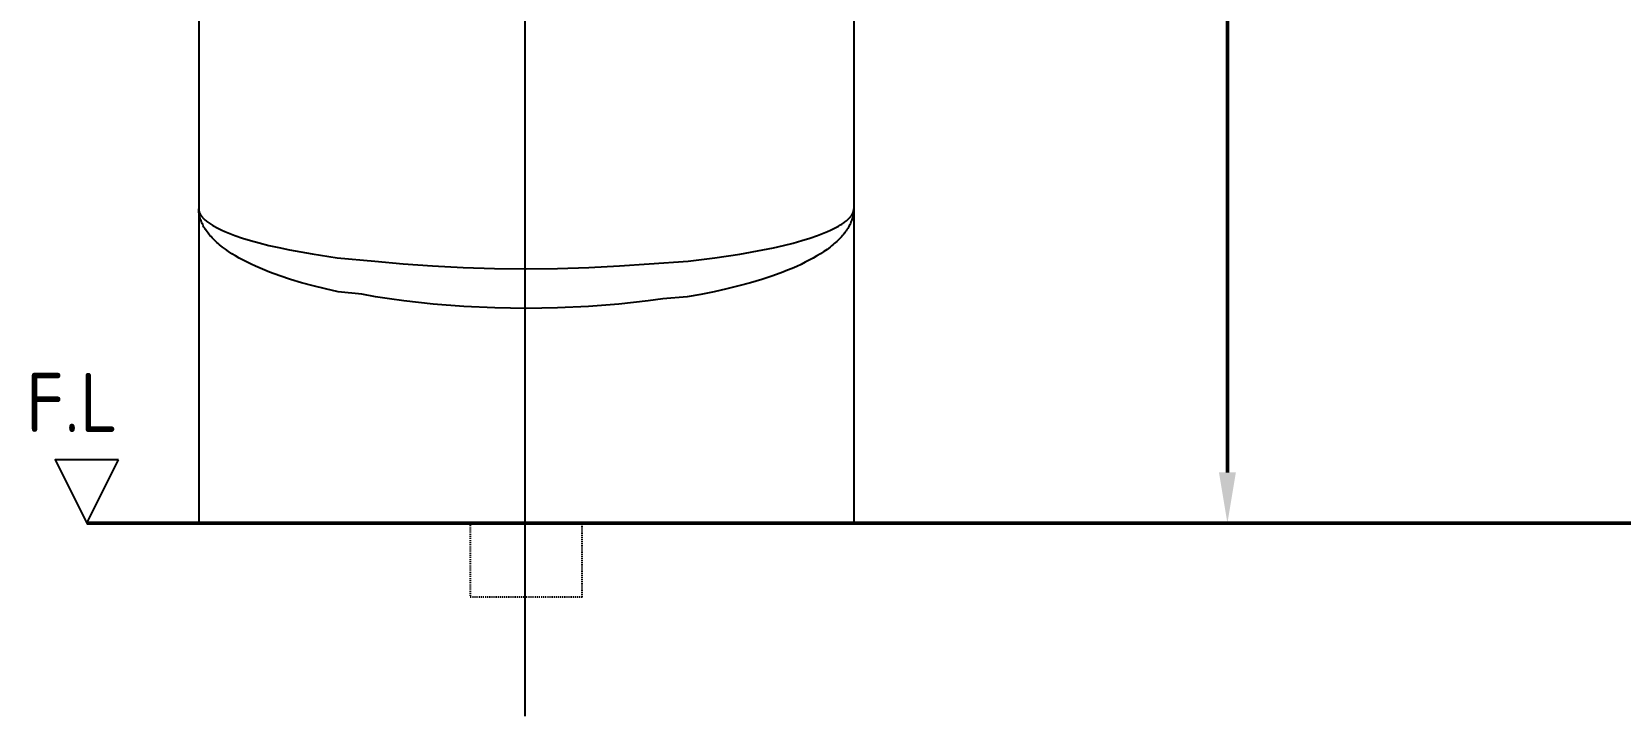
# Model space of a CAD drawing. Header units: millimetres. Extents: x 7254 to 9679, y -172 to 3258.
# Drawn here: x 7715 to 8466, y 674 to 998 of the extents above; entities that cross this region are included whole.
import ezdxf
from ezdxf.lldxf.tags import DXFTag

# ---------------------------------------------------------------- set-up
doc = ezdxf.new("R2010")
doc.units = ezdxf.units.MM
doc.header["$LTSCALE"] = 0.1
doc.linetypes.add('DASHED', pattern=[10, 5, -5])
for name, color, linetype in [('1', 7, 'Continuous'), ('______', 7, 'Continuous'), ('LAYER_02', 7, 'Continuous'), ('MAIN', 7, 'Continuous')]:
    doc.layers.add(name, color=color, linetype=linetype)
doc.layers.add('Y', color=235, linetype='Continuous', lineweight=50)
doc.styles.add('h', font='', dxfattribs={"height": 28})
doc.styles.get("Standard").update_dxf_attribs({"font": 'ISOCP.SHX', "bigfont": 'WHGTXT.SHX'})
doc.styles.get('h').set_extended_font_data('Haansoft Batang')
tags = doc.linetypes.add('CENTER', pattern=[50.8, 31.75, -6.35, 6.35, -6.35]).pattern_tags.tags
tags[10:11] = [DXFTag(74, 4), DXFTag(75, 0), DXFTag(340, '0'), DXFTag(46, 1.0), DXFTag(50, 0.0), DXFTag(44, 0.0), DXFTag(45, 0.0)]
tags[8:9] = [DXFTag(74, 4), DXFTag(75, 0), DXFTag(340, '0'), DXFTag(46, 1.0), DXFTag(50, 0.0), DXFTag(44, 0.0), DXFTag(45, 0.0)]
tags[6:7] = [DXFTag(74, 4), DXFTag(75, 0), DXFTag(340, '0'), DXFTag(46, 1.0), DXFTag(50, 0.0), DXFTag(44, 0.0), DXFTag(45, 0.0)]
tags[4:5] = [DXFTag(74, 4), DXFTag(75, 0), DXFTag(340, '0'), DXFTag(46, 1.0), DXFTag(50, 0.0), DXFTag(44, 0.0), DXFTag(45, 0.0)]
doc.dimstyles.new('AM_ISO$0', dxfattribs={"dimtxt": 28, "dimasz": 24, "dimexe": 10, "dimexo": 0, "dimgap": 10, "dimtad": 1, "dimdec": 0, "dimdsep": 46, "dimtxsty": 'h', "dimcen": -5, "dimclrd": 256, "dimclre": 256, "dimclrt": 256, "dimadec": 0, "dimazin": 2, "dimtp": 0.1, "dimtm": 0.1, "dimtfac": 0.71, "dimtdec": 0, "dimtmove": 0, "dimatfit": 3, "dimfxl": 0, "dimlwd": -1, "dimlwe": -1, "dimarcsym": 0})

# ---------------------------------------------------------------- blocks, each defined once
blk = doc.blocks.new('*D31')
at = {"layer": 'Defpoints', "color": 0}
for p in [(7947.88, 1635.64), (8280.37, 1635.64), (7948.53, 765.61)]:
    blk.add_point(p, dxfattribs=at)
at = {"layer": 'Y', "color": 0, "linetype": 'ByBlock'}
for p, q in [((7947.88, 1635.64), (8290.37, 1635.64)), ((8280.37, 789.61), (8280.37, 1611.64)), ((7948.53, 765.61), (8290.37, 765.61))]:
    blk.add_line(p, q, dxfattribs=at)
at = {"layer": 'Y', "color": 0}
for points in [[(8276.37, 1611.64), (8284.37, 1611.64), (8280.37, 1635.64)], [(8276.37, 789.61), (8284.37, 789.61), (8280.37, 765.61)]]:
    blk.add_solid(points, dxfattribs=at)
at = {"layer": 'Y', "color": 0, "insert": (8240.37, 1200.62), "char_height": 60, "attachment_point": 5, "rotation": 90}
blk.add_mtext('870', dxfattribs=at)

msp = doc.modelspace()

# ---------------------------------------------------------------- linework, layer by layer
at = {"layer": '1', "color": 7}
for p, q in [((7793.53, 1535.61), (7793.53, 914.51)), ((8103.53, 1535.61), (8103.53, 914.51)), ((7793.53, 914.51), (7793.53, 914.35)), ((7793.53, 914.22), (7793.53, 914.51)), ((7793.53, 914.51), (7793.53, 765.61)), ((7793.53, 914.35), (7793.54, 914.19)), ((7793.54, 913.92), (7793.53, 914.22)), ((7793.54, 914.19), (7793.56, 914.03)), ((7793.56, 913.63), (7793.54, 913.92)), ((7793.56, 914.03), (7793.58, 913.87)), ((7793.58, 913.33), (7793.56, 913.63)), ((7793.58, 913.87), (7793.6, 913.71)), ((7793.6, 913.04), (7793.58, 913.33)), ((7793.6, 913.71), (7793.63, 913.55)), ((7793.63, 912.75), (7793.6, 913.04)), ((7793.63, 913.55), (7793.66, 913.39)), ((7793.67, 912.46), (7793.63, 912.75)), ((7793.66, 913.39), (7793.71, 913.23)), ((7793.71, 912.16), (7793.67, 912.46)), ((7793.71, 913.23), (7793.75, 913.07)), ((7793.76, 911.87), (7793.71, 912.16)), ((7793.75, 913.07), (7793.8, 912.91)), ((7793.81, 911.58), (7793.76, 911.87)), ((7793.8, 912.91), (7793.86, 912.75)), ((7793.87, 911.29), (7793.81, 911.58)), ((7793.86, 912.75), (7793.92, 912.59)), ((7793.93, 911), (7793.87, 911.29)), ((7793.92, 912.59), (7793.99, 912.43)), ((7794, 910.71), (7793.93, 911)), ((7793.99, 912.43), (7794.06, 912.27)), ((7794.07, 910.41), (7794, 910.71)), ((7794.06, 912.27), (7794.14, 912.11)), ((7794.15, 910.12), (7794.07, 910.41)), ((7794.14, 912.11), (7794.22, 911.95)), ((7794.24, 909.83), (7794.15, 910.12)), ((7794.22, 911.95), (7794.31, 911.79)), ((7794.43, 909.26), (7794.24, 909.83)), ((7794.31, 911.79), (7794.41, 911.63)), ((7794.41, 911.63), (7794.51, 911.47)), ((7794.51, 911.47), (7794.61, 911.31)), ((7794.61, 911.31), (7794.72, 911.15)), ((7794.72, 911.15), (7794.84, 910.99)), ((7794.84, 910.99), (7794.96, 910.83)), ((7794.96, 910.83), (7795.08, 910.67)), ((7795.08, 910.67), (7795.21, 910.51)), ((7795.21, 910.51), (7795.35, 910.35)), ((7795.35, 910.35), (7795.49, 910.19)), ((7795.49, 910.19), (7795.64, 910.03)), ((7795.64, 910.03), (7795.95, 909.71)), ((7795.95, 909.71), (7796.28, 909.39)), ((8100.75, 909.36), (8101.08, 909.68)), ((8101.08, 909.68), (8101.4, 910)), ((8101.4, 910), (8101.55, 910.17)), ((8101.55, 910.17), (8101.69, 910.33)), ((8101.69, 910.33), (8101.83, 910.49)), ((8101.83, 910.49), (8101.96, 910.65)), ((8101.96, 910.65), (8102.09, 910.81)), ((8102.09, 910.81), (8102.21, 910.97)), ((8102.21, 910.97), (8102.33, 911.13)), ((8102.33, 911.13), (8102.44, 911.29)), ((8102.44, 911.29), (8102.55, 911.45)), ((8102.55, 911.45), (8102.65, 911.62)), ((8102.81, 909.81), (8102.62, 909.22)), ((8102.65, 911.62), (8102.74, 911.78)), ((8102.74, 911.78), (8102.83, 911.94)), ((8102.9, 910.1), (8102.81, 909.81)), ((8102.83, 911.94), (8102.92, 912.1)), ((8102.98, 910.39), (8102.9, 910.1)), ((8102.92, 912.1), (8103, 912.26)), ((8103.06, 910.69), (8102.98, 910.39)), ((8103, 912.26), (8103.07, 912.42)), ((8103.13, 910.98), (8103.06, 910.69)), ((8103.07, 912.42), (8103.14, 912.58)), ((8103.19, 911.27), (8103.13, 910.98)), ((8103.14, 912.58), (8103.2, 912.74)), ((8103.25, 911.57), (8103.19, 911.27)), ((8103.2, 912.74), (8103.26, 912.91)), ((8103.3, 911.86), (8103.25, 911.57)), ((8103.26, 912.91), (8103.31, 913.07)), ((8103.35, 912.15), (8103.3, 911.86)), ((8103.31, 913.07), (8103.36, 913.23)), ((8103.39, 912.45), (8103.35, 912.15)), ((8103.36, 913.23), (8103.4, 913.39)), ((8103.43, 912.74), (8103.39, 912.45)), ((8103.4, 913.39), (8103.43, 913.55)), ((8103.43, 913.55), (8103.46, 913.71)), ((8103.46, 913.04), (8103.43, 912.74)), ((8103.46, 913.71), (8103.49, 913.87)), ((8103.49, 913.33), (8103.46, 913.04)), ((8103.49, 913.87), (8103.51, 914.03)), ((8103.51, 913.63), (8103.49, 913.33)), ((8103.51, 914.03), (8103.52, 914.19)), ((8103.52, 913.92), (8103.51, 913.63)), ((8103.52, 914.19), (8103.53, 914.35)), ((8103.53, 914.22), (8103.52, 913.92)), ((8103.53, 914.35), (8103.53, 914.51)), ((8103.53, 914.51), (8103.53, 914.22)), ((8103.53, 914.51), (8103.53, 765.61)), ((7794.64, 908.68), (7794.43, 909.26)), ((7794.87, 908.1), (7794.64, 908.68)), ((7795.12, 907.53), (7794.87, 908.1)), ((7795.39, 906.95), (7795.12, 907.53)), ((7795.69, 906.38), (7795.39, 906.95)), ((7796.01, 905.81), (7795.69, 906.38)), ((7796.35, 905.24), (7796.01, 905.81)), ((7796.28, 909.39), (7796.63, 909.08)), ((7796.71, 904.67), (7796.35, 905.24)), ((7796.63, 909.08), (7797.01, 908.76)), ((7797.09, 904.11), (7796.71, 904.67)), ((7797.01, 908.76), (7797.4, 908.44)), ((7797.49, 903.54), (7797.09, 904.11)), ((7797.4, 908.44), (7797.82, 908.12)), ((7797.92, 902.98), (7797.49, 903.54)), ((7797.82, 908.12), (7798.26, 907.8)), ((7798.37, 902.42), (7797.92, 902.98)), ((7798.26, 907.8), (7798.72, 907.48)), ((7798.84, 901.86), (7798.37, 902.42)), ((7798.72, 907.48), (7799.2, 907.16)), ((7799.2, 907.16), (7799.71, 906.84)), ((7799.71, 906.84), (7800.24, 906.52)), ((7800.24, 906.52), (7800.79, 906.2)), ((7800.79, 906.2), (7801.95, 905.56)), ((7801.95, 905.56), (7803.2, 904.92)), ((7803.2, 904.92), (7804.53, 904.29)), ((7804.53, 904.29), (7805.94, 903.67)), ((7805.94, 903.67), (7807.42, 903.05)), ((7807.42, 903.05), (7808.99, 902.43)), ((7808.99, 902.43), (7810.63, 901.82)), ((8086.35, 901.79), (8088.02, 902.41)), ((8088.02, 902.41), (8089.6, 903.03)), ((8089.6, 903.03), (8091.1, 903.66)), ((8091.1, 903.66), (8092.52, 904.28)), ((8092.52, 904.28), (8093.84, 904.91)), ((8093.84, 904.91), (8095.09, 905.54)), ((8095.09, 905.54), (8096.24, 906.18)), ((8096.24, 906.18), (8096.79, 906.49)), ((8096.79, 906.49), (8097.31, 906.81)), ((8097.31, 906.81), (8097.82, 907.13)), ((8097.82, 907.13), (8098.3, 907.45)), ((8098.65, 902.36), (8098.18, 901.8)), ((8098.3, 907.45), (8098.76, 907.77)), ((8099.1, 902.92), (8098.65, 902.36)), ((8098.76, 907.77), (8099.2, 908.08)), ((8099.53, 903.48), (8099.1, 902.92)), ((8099.2, 908.08), (8099.62, 908.4)), ((8099.93, 904.05), (8099.53, 903.48)), ((8099.62, 908.4), (8100.02, 908.72)), ((8100.32, 904.61), (8099.93, 904.05)), ((8100.02, 908.72), (8100.39, 909.04)), ((8100.68, 905.18), (8100.32, 904.61)), ((8100.39, 909.04), (8100.75, 909.36)), ((8101.02, 905.75), (8100.68, 905.18)), ((8101.34, 906.33), (8101.02, 905.75)), ((8101.64, 906.9), (8101.34, 906.33)), ((8101.92, 907.48), (8101.64, 906.9)), ((8102.18, 908.06), (8101.92, 907.48)), ((8102.41, 908.64), (8102.18, 908.06)), ((8102.62, 909.22), (8102.41, 908.64)), ((7799.33, 901.3), (7798.84, 901.86)), ((7799.84, 900.74), (7799.33, 901.3)), ((7800.38, 900.18), (7799.84, 900.74)), ((7800.93, 899.63), (7800.38, 900.18)), ((7801.52, 899.07), (7800.93, 899.63)), ((7802.12, 898.52), (7801.52, 899.07)), ((7802.74, 897.97), (7802.12, 898.52)), ((7803.39, 897.42), (7802.74, 897.97)), ((7804.05, 896.88), (7803.39, 897.42)), ((7804.73, 896.34), (7804.05, 896.88)), ((7806.16, 895.27), (7804.73, 896.34)), ((7807.67, 894.22), (7806.16, 895.27)), ((7810.63, 901.82), (7814.16, 900.62)), ((7814.16, 900.62), (7818, 899.44)), ((7818, 899.44), (7822.18, 898.28)), ((7822.18, 898.28), (7826.66, 897.15)), ((7826.66, 897.15), (7831.44, 896.06)), ((7831.44, 896.06), (7836.47, 895)), ((7836.47, 895), (7847.28, 893.05)), ((8049.62, 893.02), (8060.51, 894.99)), ((8060.51, 894.99), (8065.57, 896.04)), ((8065.57, 896.04), (8070.33, 897.13)), ((8070.33, 897.13), (8074.79, 898.25)), ((8074.79, 898.25), (8078.95, 899.41)), ((8078.95, 899.41), (8082.8, 900.59)), ((8082.8, 900.59), (8086.35, 901.79)), ((8090.87, 895.25), (8089.35, 894.19)), ((8092.31, 896.32), (8090.87, 895.25)), ((8092.99, 896.86), (8092.31, 896.32)), ((8093.65, 897.4), (8092.99, 896.86)), ((8094.29, 897.95), (8093.65, 897.4)), ((8094.91, 898.49), (8094.29, 897.95)), ((8095.51, 899.04), (8094.91, 898.49)), ((8096.09, 899.58), (8095.51, 899.04)), ((8096.64, 900.14), (8096.09, 899.58)), ((8097.18, 900.69), (8096.64, 900.14)), ((8097.69, 901.24), (8097.18, 900.69)), ((8098.18, 901.8), (8097.69, 901.24)), ((7809.25, 893.18), (7807.67, 894.22)), ((7810.92, 892.16), (7809.25, 893.18)), ((7812.66, 891.15), (7810.92, 892.16)), ((7814.48, 890.15), (7812.66, 891.15)), ((7816.38, 889.17), (7814.48, 890.15)), ((7818.35, 888.2), (7816.38, 889.17)), ((7820.41, 887.25), (7818.35, 888.2)), ((7822.55, 886.31), (7820.41, 887.25)), ((7847.28, 893.05), (7859.09, 891.28)), ((7859.09, 891.28), (7876.85, 889.73)), ((7876.85, 889.73), (7890.23, 888.43)), ((7890.23, 888.43), (7904.21, 887.41)), ((7904.21, 887.41), (7918.73, 886.66)), ((7978.22, 886.65), (7992.65, 887.39)), ((7992.65, 887.39), (8006.64, 888.42)), ((8006.64, 888.42), (8025.14, 889.72)), ((8025.14, 889.72), (8037.83, 891.26)), ((8037.83, 891.26), (8049.62, 893.02)), ((8076.54, 887.2), (8074.41, 886.26)), ((8078.59, 888.15), (8076.54, 887.2)), ((8080.57, 889.11), (8078.59, 888.15)), ((8082.48, 890.09), (8080.57, 889.11)), ((8084.31, 891.09), (8082.48, 890.09)), ((8086.07, 892.11), (8084.31, 891.09)), ((8087.75, 893.14), (8086.07, 892.11)), ((8089.35, 894.19), (8087.75, 893.14)), ((7824.77, 885.38), (7822.55, 886.31)), ((7827.06, 884.47), (7824.77, 885.38)), ((7831.85, 882.71), (7827.06, 884.47)), ((7836.9, 881.04), (7831.85, 882.71)), ((7842.19, 879.45), (7836.9, 881.04)), ((7918.73, 886.66), (7933.54, 886.2)), ((7933.54, 886.2), (7948.41, 886.05)), ((7948.41, 886.05), (7963.35, 886.2)), ((7963.35, 886.2), (7978.22, 886.65)), ((8060.07, 881.01), (8054.73, 879.41)), ((8065.15, 882.69), (8060.07, 881.01)), ((8069.93, 884.44), (8065.15, 882.69)), ((8072.21, 885.34), (8069.93, 884.44)), ((8074.41, 886.26), (8072.21, 885.34)), ((7847.72, 877.95), (7842.19, 879.45)), ((7853.49, 876.53), (7847.72, 877.95)), ((7859.51, 875.2), (7853.49, 876.53)), ((7870.77, 873.96), (7859.51, 875.2)), ((7877.23, 872.81), (7870.77, 873.96)), ((7883.83, 871.77), (7877.23, 872.81)), ((8024.75, 872.8), (8013.1, 871.75)), ((8031.18, 873.93), (8024.75, 872.8)), ((8037.4, 875.17), (8031.18, 873.93)), ((8043.39, 876.49), (8037.4, 875.17)), ((8049.17, 877.9), (8043.39, 876.49)), ((8054.73, 879.41), (8049.17, 877.9)), ((7890.57, 870.84), (7883.83, 871.77)), ((7904.47, 869.29), (7890.57, 870.84)), ((7918.91, 868.16), (7904.47, 869.29)), ((7933.63, 867.48), (7918.91, 868.16)), ((7948.41, 867.25), (7933.63, 867.48)), ((7963.25, 867.48), (7948.41, 867.25)), ((7978.03, 868.15), (7963.25, 867.48)), ((7992.38, 869.27), (7978.03, 868.15)), ((8006.3, 870.81), (7992.38, 869.27)), ((8013.1, 871.75), (8006.3, 870.81)), ((8098.53, 765.61), (7798.53, 765.61))]:
    msp.add_line(p, q, dxfattribs=at)
at = {"layer": '1', "color": 0, "linetype": 'DASHED'}
for p, q in [((7922.03, 765.61), (7922.03, 730.61)), ((7975.03, 730.61), (7975.03, 765.61)), ((7948.53, 730.61), (7922.03, 730.61)), ((7975.03, 730.61), (7948.53, 730.61))]:
    msp.add_line(p, q, dxfattribs=at)
at = {"layer": '______', "color": 1, "linetype": 'CENTER'}
msp.add_line((7947.88, 2088.08), (7947.88, 674.17), dxfattribs=at)
at = {"layer": '______', "color": 0, "linetype": 'CENTER'}
msp.add_line((7947.88, 2088.08), (7947.88, 674.17), dxfattribs=at)
at = {"layer": 'MAIN', "color": 0}
msp.add_lwpolyline([(7755.51, 795.61), (7725.51, 795.61), (7740.51, 765.61), (7755.51, 795.61)], dxfattribs=at)
at = {"layer": 'Y', "color": 0}
msp.add_line((7740.51, 765.61), (9322.59, 765.61), dxfattribs=at)

# ---------------------------------------------------------------- texts
at = {"layer": 'LAYER_02', "color": 0}
msp.add_text('F.L', height=27.99, dxfattribs=at).set_placement((7711.81, 808.76))

# ---------------------------------------------------------------- dimensions: what is measured, and where the dimension line sits
at = {"layer": 'Y', "color": 0}
dim = msp.add_linear_dim(base=(8280.37, 1635.64), p1=(7948.53, 765.61), p2=(7947.88, 1635.64), angle=90, dimstyle='AM_ISO$0', override={"dimtxt": 60, "dimtxsty": 'Standard', "dimclrd": 0, "dimclre": 0, "dimclrt": 0}, dxfattribs=at)
dim.commit()
dim.dimension.update_dxf_attribs({"geometry": '*D31', "text_midpoint": (8240.37, 1200.62)})

doc.saveas('drawing.dxf')
